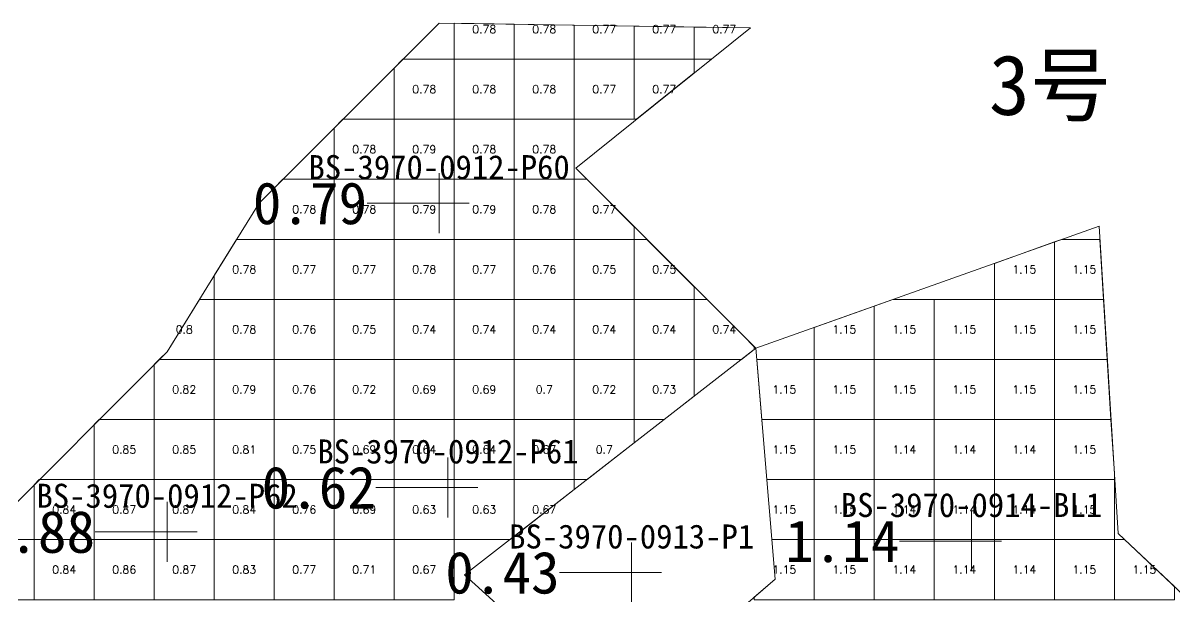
# Model space of a CAD drawing. Header units: inches. Extents: x 469900.4 to 469951.7, y 4349715 to 4349738.6.
# Drawn here: x 469913.75 to 469932.95, y 4349729 to 4349738.56 of the extents above; entities that cross this region are included whole.
import ezdxf
from ezdxf.enums import TextEntityAlignment as Align

# ---------------------------------------------------------------- set-up
doc = ezdxf.new("R2010")
doc.units = ezdxf.units.IN
doc.header["$MEASUREMENT"] = 0
for name, color, linetype, lineweight in [('0.500-1.000', 7, 'Continuous', 0), ('1.000-1.500', 7, 'Continuous', 0), ('孔口文字', 7, 'Continuous', 0), ('点', 7, 'Continuous', 0), ('爆区方格网', 7, 'Continuous', 0), ('线条', 7, 'Continuous', 0), ('钻孔', 7, 'Continuous', 0)]:
    doc.layers.add(name, color=color, linetype=linetype, lineweight=lineweight)
doc.styles.add('3dmine_textStyle_1', font='txt.shx', dxfattribs={"height": 1, "bigfont": 'gbcbig.shx'})
doc.styles.add('3dmine_textStyle_2', font='宋体.ttf', dxfattribs={"height": 1})
doc.styles.add('3dmine_textStyle_3', font='simsunb.ttf', dxfattribs={"height": 1})

msp = doc.modelspace()

# ---------------------------------------------------------------- hatches: boundary and pattern name
at = {"layer": '钻孔', "linetype": 'Continuous', "lineweight": 0, "true_color": 0x00ffff, "extrusion": (0, 1, 0)}
for points in [[(-469921.687, 3960.111), (-469920.687, 3960.111), (-469920.687, 3972.111), (-469921.687, 3972.111)], [(-469921.834, 3960.035), (-469920.834, 3960.035), (-469920.834, 3972.035), (-469921.834, 3972.035)], [(-469917.154, 3960.129), (-469916.154, 3960.129), (-469916.154, 3972.129), (-469917.154, 3972.129)]]:
    msp.add_hatch(color=4, dxfattribs=at).paths.add_polyline_path(points, flags=0)
at = {"layer": '钻孔', "linetype": 'Continuous', "lineweight": 0, "true_color": 0x0000ff, "extrusion": (0, 1, 0)}
msp.add_hatch(color=5, dxfattribs=at).paths.add_polyline_path([(-469930.558, 3960.167), (-469929.558, 3960.167), (-469929.558, 3972.167), (-469930.558, 3972.167)], flags=0)
at = {"layer": '钻孔', "linetype": 'Continuous', "lineweight": 0, "true_color": 0x808080, "extrusion": (0, 1, 0)}
msp.add_hatch(color=8, dxfattribs=at).paths.add_polyline_path([(-469924.895, 3960.156), (-469923.895, 3960.156), (-469923.895, 3972.156), (-469924.895, 3972.156)], flags=0)

# ---------------------------------------------------------------- linework, layer by layer
at = {"layer": '0.500-1.000', "color": 4, "linetype": 'Continuous', "lineweight": 0, "true_color": 0x00ffff}
for points in [[(469925.874, 4349738.479), (469922.963, 4349736.144), (469925.761, 4349733.349), (469925.965, 4349733.146), (469921.112, 4349729.369), (469922.115, 4349728.463), (469923.665, 4349727.062), (469923.534, 4349724.793), (469920.583, 4349723.287), (469919.533, 4349722.521), (469918.022, 4349721.419), (469920.703, 4349719.16), (469924.829, 4349717.94), (469928.233, 4349716.028), (469927.204, 4349715.975), (469921.027, 4349715.653), (469915.764, 4349714.957), (469915.275, 4349714.96), (469914.033, 4349714.968), (469910.341, 4349715.026)], [(469913.154, 4349730.088), (469916.154, 4349733.088), (469916.815, 4349734.154), (469917.687, 4349735.561), (469920.687, 4349738.561), (469925.874, 4349738.479)]]:
    msp.add_lwpolyline(points, dxfattribs=at)
at = {"layer": '1.000-1.500', "color": 5, "linetype": 'Continuous', "lineweight": 0, "true_color": 0x0000ff}
for points in [[(469933.569, 4349715.96), (469932.674, 4349715.972), (469928.233, 4349716.028), (469924.829, 4349717.94), (469923.957, 4349718.198), (469923.368, 4349718.372), (469923.307, 4349723.981), (469922.974, 4349724.507), (469923.534, 4349724.793), (469923.665, 4349727.062), (469925.873, 4349728.943), (469926.289, 4349729.298), (469925.965, 4349733.146), (469931.684, 4349735.18), (469932.001, 4349730.059)], [(469932.001, 4349730.059), (469933.498, 4349728.652), (469930.242, 4349726.444), (469928.515, 4349725.272), (469929.587, 4349724.051), (469929.587, 4349724.051), (469929.587, 4349724.051), (469929.587, 4349724.051), (469931.409, 4349721.977), (469934.22, 4349720.54)]]:
    msp.add_lwpolyline(points, dxfattribs=at)
at = {"layer": '点', "color": 138, "linetype": 'Continuous', "lineweight": 0, "true_color": 0x004c4c}
for points, elevation in [([(469920.687, 4349735.061), (469920.687, 4349736.061)], 3972.111), ([(469921.187, 4349735.561), (469920.187, 4349735.561)], 3972.111), ([(469920.834, 4349730.326), (469920.834, 4349731.326)], 3972.035), ([(469921.334, 4349730.826), (469920.334, 4349730.826)], 3972.035), ([(469916.154, 4349729.588), (469916.154, 4349730.588)], 3972.129), ([(469929.558, 4349729.434), (469929.558, 4349730.434)], 3972.167), ([(469916.654, 4349730.088), (469915.654, 4349730.088)], 3972.129), ([(469923.895, 4349728.91), (469923.895, 4349729.91)], 3972.156), ([(469930.058, 4349729.934), (469929.058, 4349729.934)], 3972.167), ([(469924.395, 4349729.41), (469923.395, 4349729.41)], 3972.156)]:
    msp.add_lwpolyline(points, dxfattribs=dict(at, elevation=elevation))
at = {"layer": '爆区方格网', "color": 4, "linetype": 'Continuous', "lineweight": 0, "true_color": 0x00ffff, "elevation": 3972.002}
for points in [[(469921.939, 4349738.541), (469921.939, 4349737.958), (469920.939, 4349737.958), (469920.939, 4349738.557), (469921.939, 4349738.541)], [(469922.939, 4349738.525), (469922.939, 4349737.958), (469921.939, 4349737.958), (469921.939, 4349738.541), (469922.939, 4349738.525)], [(469923.939, 4349738.51), (469923.939, 4349737.958), (469922.939, 4349737.958), (469922.939, 4349738.525), (469923.939, 4349738.51)], [(469924.939, 4349738.494), (469924.939, 4349737.958), (469923.939, 4349737.958), (469923.939, 4349738.51), (469924.939, 4349738.494)], [(469925.874, 4349738.479), (469925.224, 4349737.958), (469924.939, 4349737.958), (469924.939, 4349738.494), (469925.874, 4349738.479)], [(469920.939, 4349736.958), (469919.939, 4349736.958), (469919.939, 4349737.812), (469920.084, 4349737.958), (469920.939, 4349737.958), (469920.939, 4349736.958)], [(469921.939, 4349736.958), (469920.939, 4349736.958), (469920.939, 4349737.958), (469921.939, 4349737.958), (469921.939, 4349736.958)], [(469922.939, 4349736.958), (469921.939, 4349736.958), (469921.939, 4349737.958), (469922.939, 4349737.958), (469922.939, 4349736.958)], [(469923.939, 4349736.958), (469922.939, 4349736.958), (469922.939, 4349737.958), (469923.939, 4349737.958), (469923.939, 4349736.958)], [(469924.939, 4349737.729), (469923.978, 4349736.958), (469923.939, 4349736.958), (469923.939, 4349737.958), (469924.939, 4349737.958), (469924.939, 4349737.729)], [(469919.939, 4349735.958), (469918.939, 4349735.958), (469918.939, 4349736.812), (469919.084, 4349736.958), (469919.939, 4349736.958), (469919.939, 4349735.958)], [(469920.939, 4349735.958), (469919.939, 4349735.958), (469919.939, 4349736.958), (469920.939, 4349736.958), (469920.939, 4349735.958)], [(469921.939, 4349735.958), (469920.939, 4349735.958), (469920.939, 4349736.958), (469921.939, 4349736.958), (469921.939, 4349735.958)], [(469922.939, 4349735.958), (469921.939, 4349735.958), (469921.939, 4349736.958), (469922.939, 4349736.958), (469922.939, 4349735.958)], [(469918.939, 4349734.958), (469917.939, 4349734.958), (469917.939, 4349735.812), (469918.084, 4349735.958), (469918.939, 4349735.958), (469918.939, 4349734.958)], [(469919.939, 4349734.958), (469918.939, 4349734.958), (469918.939, 4349735.958), (469919.939, 4349735.958), (469919.939, 4349734.958)], [(469920.939, 4349734.958), (469919.939, 4349734.958), (469919.939, 4349735.958), (469920.939, 4349735.958), (469920.939, 4349734.958)], [(469921.939, 4349734.958), (469920.939, 4349734.958), (469920.939, 4349735.958), (469921.939, 4349735.958), (469921.939, 4349734.958)], [(469922.939, 4349734.958), (469921.939, 4349734.958), (469921.939, 4349735.958), (469922.939, 4349735.958), (469922.939, 4349734.958)], [(469923.939, 4349735.169), (469923.939, 4349734.958), (469922.939, 4349734.958), (469922.939, 4349735.958), (469923.149, 4349735.958), (469923.939, 4349735.169)], [(469917.939, 4349733.958), (469916.939, 4349733.958), (469916.939, 4349734.354), (469917.313, 4349734.958), (469917.939, 4349734.958), (469917.939, 4349733.958)], [(469918.939, 4349733.958), (469917.939, 4349733.958), (469917.939, 4349734.958), (469918.939, 4349734.958), (469918.939, 4349733.958)], [(469919.939, 4349733.958), (469918.939, 4349733.958), (469918.939, 4349734.958), (469919.939, 4349734.958), (469919.939, 4349733.958)], [(469920.939, 4349733.958), (469919.939, 4349733.958), (469919.939, 4349734.958), (469920.939, 4349734.958), (469920.939, 4349733.958)], [(469921.939, 4349733.958), (469920.939, 4349733.958), (469920.939, 4349734.958), (469921.939, 4349734.958), (469921.939, 4349733.958)], [(469922.939, 4349733.958), (469921.939, 4349733.958), (469921.939, 4349734.958), (469922.939, 4349734.958), (469922.939, 4349733.958)], [(469923.939, 4349733.958), (469922.939, 4349733.958), (469922.939, 4349734.958), (469923.939, 4349734.958), (469923.939, 4349733.958)], [(469924.939, 4349734.17), (469924.939, 4349733.958), (469923.939, 4349733.958), (469923.939, 4349734.958), (469924.15, 4349734.958), (469924.939, 4349734.17)], [(469916.939, 4349732.958), (469916.024, 4349732.958), (469916.154, 4349733.088), (469916.693, 4349733.958), (469916.939, 4349733.958), (469916.939, 4349732.958)], [(469917.939, 4349732.958), (469916.939, 4349732.958), (469916.939, 4349733.958), (469917.939, 4349733.958), (469917.939, 4349732.958)], [(469918.939, 4349732.958), (469917.939, 4349732.958), (469917.939, 4349733.958), (469918.939, 4349733.958), (469918.939, 4349732.958)], [(469919.939, 4349732.958), (469918.939, 4349732.958), (469918.939, 4349733.958), (469919.939, 4349733.958), (469919.939, 4349732.958)], [(469920.939, 4349732.958), (469919.939, 4349732.958), (469919.939, 4349733.958), (469920.939, 4349733.958), (469920.939, 4349732.958)], [(469921.939, 4349732.958), (469920.939, 4349732.958), (469920.939, 4349733.958), (469921.939, 4349733.958), (469921.939, 4349732.958)], [(469922.939, 4349732.958), (469921.939, 4349732.958), (469921.939, 4349733.958), (469922.939, 4349733.958), (469922.939, 4349732.958)], [(469923.939, 4349732.958), (469922.939, 4349732.958), (469922.939, 4349733.958), (469923.939, 4349733.958), (469923.939, 4349732.958)], [(469924.939, 4349732.958), (469923.939, 4349732.958), (469923.939, 4349733.958), (469924.939, 4349733.958), (469924.939, 4349732.958)], [(469925.761, 4349733.349), (469925.939, 4349733.171), (469925.939, 4349733.125), (469925.724, 4349732.958), (469924.939, 4349732.958), (469924.939, 4349733.958), (469925.151, 4349733.958), (469925.761, 4349733.349)], [(469916.939, 4349731.958), (469915.939, 4349731.958), (469915.939, 4349732.873), (469916.024, 4349732.958), (469916.939, 4349732.958), (469916.939, 4349731.958)], [(469917.939, 4349731.958), (469916.939, 4349731.958), (469916.939, 4349732.958), (469917.939, 4349732.958), (469917.939, 4349731.958)], [(469918.939, 4349731.958), (469917.939, 4349731.958), (469917.939, 4349732.958), (469918.939, 4349732.958), (469918.939, 4349731.958)], [(469919.939, 4349731.958), (469918.939, 4349731.958), (469918.939, 4349732.958), (469919.939, 4349732.958), (469919.939, 4349731.958)], [(469920.939, 4349731.958), (469919.939, 4349731.958), (469919.939, 4349732.958), (469920.939, 4349732.958), (469920.939, 4349731.958)], [(469921.939, 4349731.958), (469920.939, 4349731.958), (469920.939, 4349732.958), (469921.939, 4349732.958), (469921.939, 4349731.958)], [(469922.939, 4349731.958), (469921.939, 4349731.958), (469921.939, 4349732.958), (469922.939, 4349732.958), (469922.939, 4349731.958)], [(469923.939, 4349731.958), (469922.939, 4349731.958), (469922.939, 4349732.958), (469923.939, 4349732.958), (469923.939, 4349731.958)], [(469924.939, 4349732.347), (469924.439, 4349731.958), (469923.939, 4349731.958), (469923.939, 4349732.958), (469924.939, 4349732.958), (469924.939, 4349732.347)], [(469915.939, 4349730.958), (469914.939, 4349730.958), (469914.939, 4349731.873), (469915.024, 4349731.958), (469915.939, 4349731.958), (469915.939, 4349730.958)], [(469916.939, 4349730.958), (469915.939, 4349730.958), (469915.939, 4349731.958), (469916.939, 4349731.958), (469916.939, 4349730.958)], [(469917.939, 4349730.958), (469916.939, 4349730.958), (469916.939, 4349731.958), (469917.939, 4349731.958), (469917.939, 4349730.958)], [(469918.939, 4349730.958), (469917.939, 4349730.958), (469917.939, 4349731.958), (469918.939, 4349731.958), (469918.939, 4349730.958)], [(469919.939, 4349730.958), (469918.939, 4349730.958), (469918.939, 4349731.958), (469919.939, 4349731.958), (469919.939, 4349730.958)], [(469920.939, 4349730.958), (469919.939, 4349730.958), (469919.939, 4349731.958), (469920.939, 4349731.958), (469920.939, 4349730.958)], [(469921.939, 4349730.958), (469920.939, 4349730.958), (469920.939, 4349731.958), (469921.939, 4349731.958), (469921.939, 4349730.958)], [(469922.939, 4349730.958), (469921.939, 4349730.958), (469921.939, 4349731.958), (469922.939, 4349731.958), (469922.939, 4349730.958)], [(469923.939, 4349731.569), (469923.154, 4349730.958), (469922.939, 4349730.958), (469922.939, 4349731.958), (469923.939, 4349731.958), (469923.939, 4349731.569)], [(469914.939, 4349729.958), (469913.939, 4349729.958), (469913.939, 4349730.873), (469914.024, 4349730.958), (469914.939, 4349730.958), (469914.939, 4349729.958)], [(469915.939, 4349729.958), (469914.939, 4349729.958), (469914.939, 4349730.958), (469915.939, 4349730.958), (469915.939, 4349729.958)], [(469916.939, 4349729.958), (469915.939, 4349729.958), (469915.939, 4349730.958), (469916.939, 4349730.958), (469916.939, 4349729.958)], [(469917.939, 4349729.958), (469916.939, 4349729.958), (469916.939, 4349730.958), (469917.939, 4349730.958), (469917.939, 4349729.958)], [(469918.939, 4349729.958), (469917.939, 4349729.958), (469917.939, 4349730.958), (469918.939, 4349730.958), (469918.939, 4349729.958)], [(469919.939, 4349729.958), (469918.939, 4349729.958), (469918.939, 4349730.958), (469919.939, 4349730.958), (469919.939, 4349729.958)], [(469920.939, 4349729.958), (469919.939, 4349729.958), (469919.939, 4349730.958), (469920.939, 4349730.958), (469920.939, 4349729.958)], [(469921.939, 4349730.012), (469921.869, 4349729.958), (469920.939, 4349729.958), (469920.939, 4349730.958), (469921.939, 4349730.958), (469921.939, 4349730.012)], [(469922.939, 4349730.791), (469921.939, 4349730.012), (469921.939, 4349730.958), (469922.939, 4349730.958), (469922.939, 4349730.791)], [(469913.939, 4349728.958), (469912.939, 4349728.958), (469912.939, 4349729.926), (469912.982, 4349729.958), (469913.939, 4349729.958), (469913.939, 4349728.958)], [(469914.939, 4349728.958), (469913.939, 4349728.958), (469913.939, 4349729.958), (469914.939, 4349729.958), (469914.939, 4349728.958)], [(469915.939, 4349728.958), (469914.939, 4349728.958), (469914.939, 4349729.958), (469915.939, 4349729.958), (469915.939, 4349728.958)], [(469916.939, 4349728.958), (469915.939, 4349728.958), (469915.939, 4349729.958), (469916.939, 4349729.958), (469916.939, 4349728.958)], [(469917.939, 4349728.958), (469916.939, 4349728.958), (469916.939, 4349729.958), (469917.939, 4349729.958), (469917.939, 4349728.958)], [(469918.939, 4349728.958), (469917.939, 4349728.958), (469917.939, 4349729.958), (469918.939, 4349729.958), (469918.939, 4349728.958)], [(469919.939, 4349728.958), (469918.939, 4349728.958), (469918.939, 4349729.958), (469919.939, 4349729.958), (469919.939, 4349728.958)], [(469920.939, 4349728.958), (469919.939, 4349728.958), (469919.939, 4349729.958), (469920.939, 4349729.958), (469920.939, 4349728.958)]]:
    msp.add_lwpolyline(points, dxfattribs=at)
at = {"layer": '爆区方格网', "color": 5, "linetype": 'Continuous', "lineweight": 0, "true_color": 0x0000ff, "elevation": 3972.167}
for points in [[(469931.759, 4349733.958), (469930.939, 4349733.958), (469930.939, 4349734.915), (469931.06, 4349734.958), (469931.697, 4349734.958), (469931.759, 4349733.958)], [(469930.939, 4349733.958), (469929.939, 4349733.958), (469929.939, 4349734.559), (469930.939, 4349734.915), (469930.939, 4349733.958)], [(469927.939, 4349732.958), (469926.939, 4349732.958), (469926.939, 4349733.492), (469927.939, 4349733.848), (469927.939, 4349732.958)], [(469928.939, 4349732.958), (469927.939, 4349732.958), (469927.939, 4349733.848), (469928.249, 4349733.958), (469928.939, 4349733.958), (469928.939, 4349732.958)], [(469929.939, 4349732.958), (469928.939, 4349732.958), (469928.939, 4349733.958), (469929.939, 4349733.958), (469929.939, 4349732.958)], [(469930.939, 4349732.958), (469929.939, 4349732.958), (469929.939, 4349733.958), (469930.939, 4349733.958), (469930.939, 4349732.958)], [(469931.821, 4349732.958), (469930.939, 4349732.958), (469930.939, 4349733.958), (469931.759, 4349733.958), (469931.821, 4349732.958)], [(469926.939, 4349731.958), (469926.065, 4349731.958), (469925.981, 4349732.958), (469926.939, 4349732.958), (469926.939, 4349731.958)], [(469927.939, 4349731.958), (469926.939, 4349731.958), (469926.939, 4349732.958), (469927.939, 4349732.958), (469927.939, 4349731.958)], [(469928.939, 4349731.958), (469927.939, 4349731.958), (469927.939, 4349732.958), (469928.939, 4349732.958), (469928.939, 4349731.958)], [(469929.939, 4349731.958), (469928.939, 4349731.958), (469928.939, 4349732.958), (469929.939, 4349732.958), (469929.939, 4349731.958)], [(469930.939, 4349731.958), (469929.939, 4349731.958), (469929.939, 4349732.958), (469930.939, 4349732.958), (469930.939, 4349731.958)], [(469931.883, 4349731.958), (469930.939, 4349731.958), (469930.939, 4349732.958), (469931.821, 4349732.958), (469931.883, 4349731.958)], [(469926.939, 4349730.958), (469926.149, 4349730.958), (469926.065, 4349731.958), (469926.939, 4349731.958), (469926.939, 4349730.958)], [(469927.939, 4349730.958), (469926.939, 4349730.958), (469926.939, 4349731.958), (469927.939, 4349731.958), (469927.939, 4349730.958)], [(469928.939, 4349730.958), (469927.939, 4349730.958), (469927.939, 4349731.958), (469928.939, 4349731.958), (469928.939, 4349730.958)], [(469929.939, 4349730.958), (469928.939, 4349730.958), (469928.939, 4349731.958), (469929.939, 4349731.958), (469929.939, 4349730.958)], [(469930.939, 4349730.958), (469929.939, 4349730.958), (469929.939, 4349731.958), (469930.939, 4349731.958), (469930.939, 4349730.958)], [(469931.939, 4349731.06), (469931.939, 4349730.958), (469930.939, 4349730.958), (469930.939, 4349731.958), (469931.883, 4349731.958), (469931.939, 4349731.06)], [(469926.939, 4349729.958), (469926.233, 4349729.958), (469926.149, 4349730.958), (469926.939, 4349730.958), (469926.939, 4349729.958)], [(469927.939, 4349729.958), (469926.939, 4349729.958), (469926.939, 4349730.958), (469927.939, 4349730.958), (469927.939, 4349729.958)], [(469928.939, 4349729.958), (469927.939, 4349729.958), (469927.939, 4349730.958), (469928.939, 4349730.958), (469928.939, 4349729.958)], [(469929.939, 4349729.958), (469928.939, 4349729.958), (469928.939, 4349730.958), (469929.939, 4349730.958), (469929.939, 4349729.958)], [(469930.939, 4349729.958), (469929.939, 4349729.958), (469929.939, 4349730.958), (469930.939, 4349730.958), (469930.939, 4349729.958)], [(469931.939, 4349729.958), (469930.939, 4349729.958), (469930.939, 4349730.958), (469931.939, 4349730.958), (469931.939, 4349729.958)], [(469926.939, 4349728.958), (469925.939, 4349728.958), (469925.939, 4349728.999), (469926.289, 4349729.298), (469926.233, 4349729.958), (469926.939, 4349729.958), (469926.939, 4349728.958)], [(469927.939, 4349728.958), (469926.939, 4349728.958), (469926.939, 4349729.958), (469927.939, 4349729.958), (469927.939, 4349728.958)], [(469928.939, 4349728.958), (469927.939, 4349728.958), (469927.939, 4349729.958), (469928.939, 4349729.958), (469928.939, 4349728.958)], [(469929.939, 4349728.958), (469928.939, 4349728.958), (469928.939, 4349729.958), (469929.939, 4349729.958), (469929.939, 4349728.958)], [(469930.939, 4349728.958), (469929.939, 4349728.958), (469929.939, 4349729.958), (469930.939, 4349729.958), (469930.939, 4349728.958)], [(469931.939, 4349728.958), (469930.939, 4349728.958), (469930.939, 4349729.958), (469931.939, 4349729.958), (469931.939, 4349728.958)], [(469932.939, 4349729.177), (469932.939, 4349728.958), (469931.939, 4349728.958), (469931.939, 4349729.958), (469932.108, 4349729.958), (469932.939, 4349729.177)]]:
    msp.add_lwpolyline(points, dxfattribs=at)
at = {"layer": '线条', "color": 138, "linetype": 'Continuous', "lineweight": 0, "true_color": 0x004c4c}
for points, elevation in [([(469920.687, 4349735.561), (469920.687, 4349735.561), (469920.687, 4349735.561)], 3972.111), ([(469920.834, 4349730.826), (469920.834, 4349730.826), (469920.834, 4349730.826)], 3972.035), ([(469916.154, 4349730.088), (469916.154, 4349730.088), (469916.154, 4349730.088)], 3972.129), ([(469929.558, 4349729.934), (469929.558, 4349729.934), (469929.558, 4349729.934)], 3972.167), ([(469923.895, 4349729.41), (469923.895, 4349729.41), (469923.895, 4349729.41)], 3972.156)]:
    msp.add_lwpolyline(points, dxfattribs=dict(at, elevation=elevation))
at = {"layer": '钻孔', "color": 4, "linetype": 'Continuous', "lineweight": 0, "true_color": 0x00ffff}
for points, elevation in [([(469920.687, 4349735.561), (469919.487, 4349735.561)], 3972.111), ([(469920.687, 4349735.561), (469919.487, 4349735.561)], 3960.111), ([(469920.834, 4349730.826), (469919.634, 4349730.826)], 3972.035), ([(469920.834, 4349730.826), (469919.634, 4349730.826)], 3960.035), ([(469916.154, 4349730.088), (469914.954, 4349730.088)], 3972.129), ([(469916.154, 4349730.088), (469914.954, 4349730.088)], 3960.129)]:
    msp.add_lwpolyline(points, dxfattribs=dict(at, elevation=elevation))
at = {"layer": '钻孔', "color": 5, "linetype": 'Continuous', "lineweight": 0, "true_color": 0x0000ff}
for elevation in [3972.167, 3960.167]:
    msp.add_lwpolyline([(469929.558, 4349729.934), (469928.358, 4349729.934)], dxfattribs=dict(at, elevation=elevation))
at = {"layer": '钻孔', "color": 8, "linetype": 'Continuous', "lineweight": 0, "true_color": 0x808080}
for elevation in [3972.156, 3960.156]:
    msp.add_lwpolyline([(469923.895, 4349729.41), (469922.695, 4349729.41)], dxfattribs=dict(at, elevation=elevation))

# ---------------------------------------------------------------- texts
at = {"color": 4, "linetype": 'Continuous', "lineweight": 0, "true_color": 0x00ffff, "style": '3dmine_textStyle_1'}
for s, p in [('0.78', (469921.439, 4349738.458, 3972.002)), ('0.78', (469922.439, 4349738.458, 3972.002)), ('0.77', (469923.439, 4349738.458, 3972.002)), ('0.77', (469924.439, 4349738.458, 3972.002)), ('0.77', (469925.439, 4349738.458, 3972.002)), ('0.78', (469920.439, 4349737.458, 3972.002)), ('0.78', (469921.439, 4349737.458, 3972.002)), ('0.78', (469922.439, 4349737.458, 3972.002)), ('0.77', (469923.439, 4349737.458, 3972.002)), ('0.77', (469924.439, 4349737.458, 3972.002)), ('0.78', (469919.439, 4349736.458, 3972.002)), ('0.79', (469920.439, 4349736.458, 3972.002)), ('0.78', (469921.439, 4349736.458, 3972.002)), ('0.78', (469922.439, 4349736.458, 3972.002)), ('0.78', (469918.439, 4349735.458, 3972.002)), ('0.78', (469919.439, 4349735.458, 3972.002)), ('0.79', (469920.439, 4349735.458, 3972.002)), ('0.79', (469921.439, 4349735.458, 3972.002)), ('0.78', (469922.439, 4349735.458, 3972.002)), ('0.77', (469923.439, 4349735.458, 3972.002)), ('0.78', (469917.439, 4349734.458, 3972.002)), ('0.77', (469918.439, 4349734.458, 3972.002)), ('0.77', (469919.439, 4349734.458, 3972.002)), ('0.78', (469920.439, 4349734.458, 3972.002)), ('0.77', (469921.439, 4349734.458, 3972.002)), ('0.76', (469922.439, 4349734.458, 3972.002)), ('0.75', (469923.439, 4349734.458, 3972.002)), ('0.75', (469924.439, 4349734.458, 3972.002)), ('0.8', (469916.439, 4349733.458, 3972.002)), ('0.78', (469917.439, 4349733.458, 3972.002)), ('0.76', (469918.439, 4349733.458, 3972.002)), ('0.75', (469919.439, 4349733.458, 3972.002)), ('0.74', (469920.439, 4349733.458, 3972.002)), ('0.74', (469921.439, 4349733.458, 3972.002)), ('0.74', (469922.439, 4349733.458, 3972.002)), ('0.74', (469923.439, 4349733.458, 3972.002)), ('0.74', (469924.439, 4349733.458, 3972.002)), ('0.74', (469925.439, 4349733.458, 3972.002)), ('0.82', (469916.439, 4349732.458, 3972.002)), ('0.79', (469917.439, 4349732.458, 3972.002)), ('0.76', (469918.439, 4349732.458, 3972.002)), ('0.72', (469919.439, 4349732.458, 3972.002)), ('0.69', (469920.439, 4349732.458, 3972.002)), ('0.69', (469921.439, 4349732.458, 3972.002)), ('0.7', (469922.439, 4349732.458, 3972.002)), ('0.72', (469923.439, 4349732.458, 3972.002)), ('0.73', (469924.439, 4349732.458, 3972.002)), ('0.85', (469915.439, 4349731.458, 3972.002)), ('0.85', (469916.439, 4349731.458, 3972.002)), ('0.81', (469917.439, 4349731.458, 3972.002)), ('0.75', (469918.439, 4349731.458, 3972.002)), ('0.69', (469919.439, 4349731.458, 3972.002)), ('0.64', (469920.439, 4349731.458, 3972.002)), ('0.64', (469921.439, 4349731.458, 3972.002)), ('0.67', (469922.439, 4349731.458, 3972.002)), ('0.7', (469923.439, 4349731.458, 3972.002)), ('0.84', (469914.439, 4349730.458, 3972.002)), ('0.87', (469915.439, 4349730.458, 3972.002)), ('0.87', (469916.439, 4349730.458, 3972.002)), ('0.84', (469917.439, 4349730.458, 3972.002)), ('0.76', (469918.439, 4349730.458, 3972.002)), ('0.69', (469919.439, 4349730.458, 3972.002)), ('0.63', (469920.439, 4349730.458, 3972.002)), ('0.63', (469921.439, 4349730.458, 3972.002)), ('0.67', (469922.439, 4349730.458, 3972.002)), ('0.84', (469914.439, 4349729.458, 3972.002)), ('0.86', (469915.439, 4349729.458, 3972.002)), ('0.87', (469916.439, 4349729.458, 3972.002)), ('0.83', (469917.439, 4349729.458, 3972.002)), ('0.77', (469918.439, 4349729.458, 3972.002)), ('0.71', (469919.439, 4349729.458, 3972.002)), ('0.67', (469920.439, 4349729.458, 3972.002))]:
    msp.add_text(s, height=0.1333, dxfattribs=at).set_placement(p, align=Align.MIDDLE_CENTER)
at = {"color": 7, "linetype": 'Continuous', "lineweight": 0, "style": '3dmine_textStyle_2'}
msp.add_text('3号', height=1, dxfattribs=at).set_placement((469929.849, 4349737.03, 1986.424))
at = {"color": 5, "linetype": 'Continuous', "lineweight": 0, "true_color": 0x0000ff, "style": '3dmine_textStyle_1'}
for s, p in [('1.15', (469930.439, 4349734.458, 3972.167)), ('1.15', (469931.439, 4349734.458, 3972.167)), ('1.15', (469927.439, 4349733.458, 3972.167)), ('1.15', (469928.439, 4349733.458, 3972.167)), ('1.15', (469929.439, 4349733.458, 3972.167)), ('1.15', (469930.439, 4349733.458, 3972.167)), ('1.15', (469931.439, 4349733.458, 3972.167)), ('1.15', (469926.439, 4349732.458, 3972.167)), ('1.15', (469927.439, 4349732.458, 3972.167)), ('1.15', (469928.439, 4349732.458, 3972.167)), ('1.15', (469929.439, 4349732.458, 3972.167)), ('1.15', (469930.439, 4349732.458, 3972.167)), ('1.15', (469931.439, 4349732.458, 3972.167)), ('1.15', (469926.439, 4349731.458, 3972.167)), ('1.15', (469927.439, 4349731.458, 3972.167)), ('1.14', (469928.439, 4349731.458, 3972.167)), ('1.14', (469929.439, 4349731.458, 3972.167)), ('1.14', (469930.439, 4349731.458, 3972.167)), ('1.15', (469931.439, 4349731.458, 3972.167)), ('1.15', (469926.439, 4349730.458, 3972.167)), ('1.15', (469927.439, 4349730.458, 3972.167)), ('1.14', (469928.439, 4349730.458, 3972.167)), ('1.14', (469929.439, 4349730.458, 3972.167)), ('1.14', (469930.439, 4349730.458, 3972.167)), ('1.15', (469931.439, 4349730.458, 3972.167)), ('1.15', (469926.439, 4349729.458, 3972.167)), ('1.15', (469927.439, 4349729.458, 3972.167)), ('1.14', (469928.439, 4349729.458, 3972.167)), ('1.14', (469929.439, 4349729.458, 3972.167)), ('1.14', (469930.439, 4349729.458, 3972.167)), ('1.15', (469931.439, 4349729.458, 3972.167)), ('1.15', (469932.439, 4349729.458, 3972.167))]:
    msp.add_text(s, height=0.1333, dxfattribs=at).set_placement(p, align=Align.MIDDLE_CENTER)
at = {"layer": '孔口文字', "color": 138, "linetype": 'Continuous', "lineweight": 0, "true_color": 0x004c4c, "style": '3dmine_textStyle_3'}
for s, p in [('BS-3970-0912-P60', (469920.687, 4349735.961, 3972.111)), ('BS-3970-0912-P61', (469920.834, 4349731.226, 3972.035)), ('BS-3970-0912-P62', (469916.154, 4349730.488, 3972.129)), ('BS-3970-0914-BL1', (469929.558, 4349730.334, 3972.167)), ('BS-3970-0913-P1', (469923.895, 4349729.81, 3972.156))]:
    msp.add_text(s, height=0.4, dxfattribs=at).set_placement(p, align=Align.CENTER)
at = {"layer": '钻孔', "color": 4, "linetype": 'Continuous', "lineweight": 0, "true_color": 0x00ffff, "style": '3dmine_textStyle_3'}
for s, p in [('0.79', (469919.487, 4349735.561, 3972.111)), ('0.62', (469919.634, 4349730.826, 3972.035)), ('0.88', (469914.954, 4349730.088, 3972.129))]:
    msp.add_text(s, height=0.7, dxfattribs=at).set_placement(p, align=Align.MIDDLE_RIGHT)
at = {"layer": '钻孔', "color": 5, "linetype": 'Continuous', "lineweight": 0, "true_color": 0x0000ff, "style": '3dmine_textStyle_3'}
msp.add_text('1.14', height=0.7, dxfattribs=at).set_placement((469928.358, 4349729.934, 3972.167), align=Align.MIDDLE_RIGHT)
at = {"layer": '钻孔', "color": 8, "linetype": 'Continuous', "lineweight": 0, "true_color": 0x808080, "style": '3dmine_textStyle_3'}
msp.add_text('0.43', height=0.7, dxfattribs=at).set_placement((469922.695, 4349729.41, 3972.156), align=Align.MIDDLE_RIGHT)

doc.saveas('drawing.dxf')
